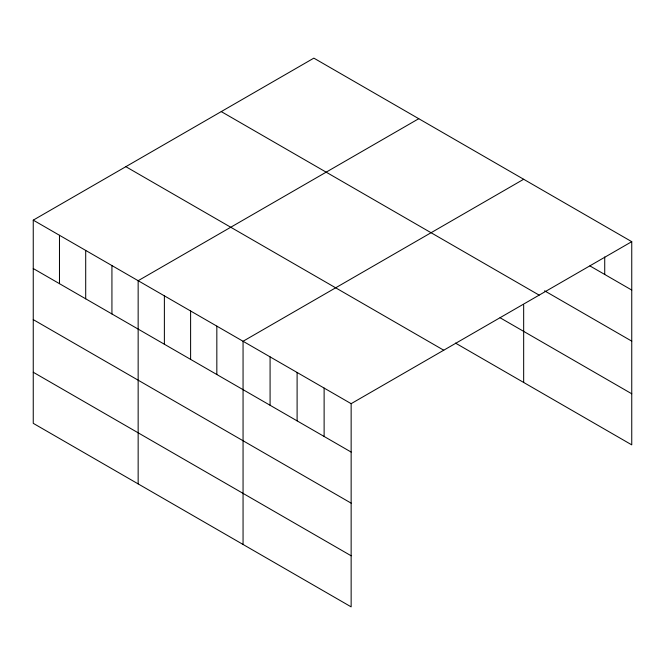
<?xml version="1.0" encoding="UTF-8"?>
<svg xmlns="http://www.w3.org/2000/svg" width="665" height="665" viewBox="0 0 665 665"><rect width="100%" height="100%" fill="white"/><g stroke="black" fill="none" stroke-linecap="round" stroke-linejoin="round"><path stroke-width="1" d="M33.25 220.14L351.145 403.672L351.145 606.862L33.25 423.331L33.25 220.14L313.855 58.138L631.75 241.669L631.75 444.86L455.475 343.09M418.759 118.703L138.154 280.705L138.154 483.896M523.663 179.267L243.058 341.27L243.058 544.46M351.145 403.672L631.75 241.669M589.913 265.909L631.75 290.065M544.585 290.821L631.75 341.145M221.254 111.595L539.149 295.127M500.063 317.745L631.75 393.78M125.851 166.682L443.746 350.214M33.25 268.535L351.145 452.067M33.25 319.616L351.145 503.147M33.25 372.25L351.145 555.782M604.726 256.956L604.726 274.462M523.663 305.06L523.663 382.458M324.121 388.077L324.121 436.464M297.105 372.475L297.105 420.87M270.081 356.872L270.081 405.268M216.832 326.133L216.832 374.528M190.606 310.987L190.606 359.383M164.38 295.85L164.38 344.237M111.928 265.568L111.928 313.955M85.702 250.422L85.702 298.818M59.476 235.285L59.476 283.672"/></g></svg>
